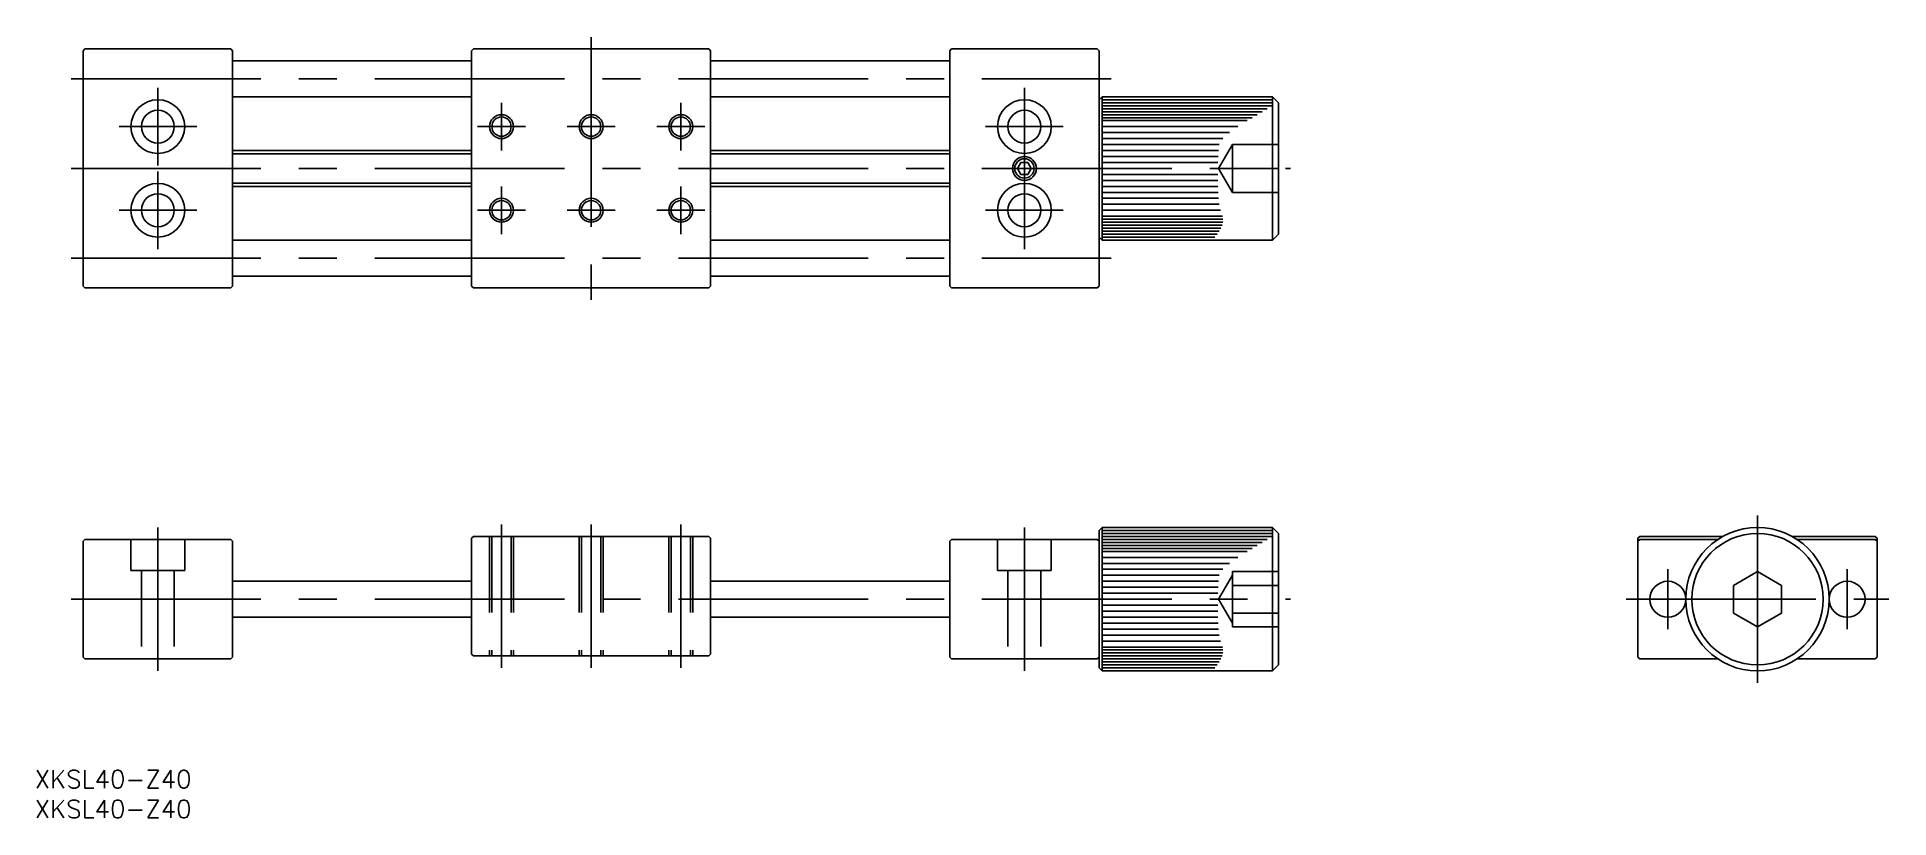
# Model space of a CAD drawing. Extents: x -288 to 22, y -37 to 94.
import ezdxf

# ---------------------------------------------------------------- set-up
doc = ezdxf.new("R2010")
doc.units = 0
doc.linetypes.add('CENTER', pattern=[50.8, 31.75, -6.35, 6.35, -6.35])
doc.linetypes.add('DASHED', pattern=[19.05, 12.7, -6.35])
doc.layers.get('0').update_dxf_attribs({"linetype": 'CONTINUOUS'})
doc.layers.add('CENTER', color=1, linetype='CONTINUOUS')
doc.styles.get("Standard").update_dxf_attribs({"font": 'txt.shx', "height": 3, "bigfont": 'bigfont.shx'})

# ---------------------------------------------------------------- blocks, each defined once
blk = doc.blocks.new('*U2')
at = {"color": 7, "linetype": 'CONTINUOUS'}
blk.add_text('XKSL40-Z40', height=3, dxfattribs=at).set_placement((-288.26, -31.61))
blk = doc.blocks.new('*U3')
at = {"color": 7, "linetype": 'CONTINUOUS'}
blk.add_text('XKSL40-Z40', height=3, dxfattribs=at).set_placement((-288.26, -36.61))

msp = doc.modelspace()

# ---------------------------------------------------------------- linework, layer by layer
at = {"color": 7, "linetype": 'CONTINUOUS'}
for p, q in [((-280.16, 91.79), (-279.86, 92.09)), ((-280.16, 91.79), (-280.16, 52.39)), ((-279.86, 92.09), (-255.46, 92.09)), ((-255.16, 91.79), (-255.46, 92.09)), ((-255.16, 91.79), (-255.16, 52.39)), ((-255.16, 90.09), (-215.16, 90.09)), ((-215.16, 91.79), (-214.86, 92.09)), ((-215.16, 91.79), (-215.16, 52.39)), ((-214.86, 92.09), (-175.46, 92.09)), ((-175.46, 92.09), (-175.16, 91.79)), ((-175.16, 91.79), (-175.16, 52.39)), ((-175.16, 90.09), (-135.16, 90.09)), ((-135.16, 91.79), (-134.86, 92.09)), ((-135.16, 91.79), (-135.16, 52.39)), ((-134.86, 92.09), (-110.46, 92.09)), ((-110.16, 91.79), (-110.46, 92.09)), ((-110.16, 91.79), (-110.16, 52.39)), ((-215.16, 84.09), (-255.16, 84.09)), ((-135.16, 84.09), (-175.16, 84.09)), ((-109.66, 84.09), (-110.16, 83.59)), ((-109.66, 84.09), (-81.16, 84.09)), ((-109.66, 84.09), (-109.66, 60.09)), ((-81.16, 84.09), (-81.16, 60.09)), ((-80.16, 83.09), (-81.16, 84.09)), ((-110.16, 83.59), (-110.16, 60.59)), ((-109.66, 83.59), (-81.16, 83.59)), ((-81.16, 83.09), (-109.66, 83.09)), ((-109.66, 82.59), (-81.16, 82.59)), ((-82.03, 82.09), (-109.66, 82.09)), ((-109.66, 81.59), (-82.9, 81.59)), ((-83.74, 81.09), (-109.66, 81.09)), ((-109.66, 80.59), (-84.57, 80.59)), ((-80.16, 83.09), (-80.16, 61.09)), ((-85.4, 80.09), (-109.66, 80.09)), ((-109.66, 79.09), (-86.94, 79.09)), ((-88.36, 78.09), (-109.66, 78.09)), ((-255.16, 75.09), (-215.16, 75.09)), ((-175.16, 75.09), (-135.16, 75.09)), ((-109.66, 77.09), (-89.47, 77.09)), ((-90.1, 76.09), (-109.66, 76.09)), ((-109.66, 75.09), (-90.21, 75.09)), ((-123.24, 73.09), (-123.82, 72.09)), ((-123.82, 72.09), (-123.24, 71.09)), ((-122.08, 73.09), (-123.24, 73.09)), ((-121.51, 72.09), (-122.08, 73.09)), ((-122.08, 71.09), (-121.51, 72.09)), ((-90.25, 74.09), (-109.66, 74.09)), ((-109.66, 73.09), (-90.28, 73.09)), ((-255.16, 69.09), (-215.16, 69.09)), ((-175.16, 69.09), (-135.16, 69.09)), ((-123.24, 71.09), (-122.08, 71.09)), ((-90.3, 71.09), (-109.66, 71.09)), ((-109.66, 70.09), (-90.29, 70.09)), ((-90.28, 69.09), (-109.66, 69.09)), ((-109.66, 68.09), (-90.25, 68.09)), ((-90.21, 67.09), (-109.66, 67.09)), ((-90.08, 66.09), (-109.66, 66.09)), ((-109.66, 65.09), (-89.83, 65.09)), ((-89.54, 64.09), (-109.66, 64.09)), ((-109.66, 63.59), (-89.45, 63.59)), ((-89.47, 63.09), (-109.66, 63.09)), ((-109.66, 62.59), (-89.59, 62.59)), ((-89.8, 62.09), (-109.66, 62.09)), ((-215.16, 60.09), (-255.16, 60.09)), ((-175.16, 60.09), (-135.16, 60.09)), ((-109.66, 60.09), (-110.16, 60.59)), ((-109.66, 61.59), (-90.09, 61.59)), ((-90.42, 61.09), (-109.66, 61.09)), ((-109.66, 60.59), (-90.78, 60.59)), ((-81.16, 60.09), (-109.66, 60.09)), ((-81.16, 60.09), (-80.16, 61.09)), ((-255.16, 54.09), (-215.16, 54.09)), ((-135.16, 54.09), (-175.16, 54.09)), ((-279.86, 52.09), (-280.16, 52.39)), ((-279.86, 52.09), (-255.46, 52.09)), ((-255.46, 52.09), (-255.16, 52.39)), ((-214.86, 52.09), (-215.16, 52.39)), ((-214.86, 52.09), (-175.46, 52.09)), ((-175.46, 52.09), (-175.16, 52.39)), ((-134.86, 52.09), (-135.16, 52.39)), ((-134.86, 52.09), (-110.46, 52.09)), ((-110.46, 52.09), (-110.16, 52.39)), ((-280.16, 9.7), (-279.86, 10)), ((-280.16, 9.7), (-280.16, -9.7)), ((-255.46, 10), (-279.86, 10)), ((-255.16, 9.7), (-255.46, 10)), ((-255.16, -9.7), (-255.16, 9.7)), ((-214.86, 10.5), (-215.16, 10.2)), ((-215.16, 10.2), (-215.16, -9.2)), ((-175.46, 10.5), (-214.86, 10.5)), ((-175.16, 10.2), (-175.46, 10.5)), ((-175.16, 10.2), (-175.16, -9.2)), ((-135.16, 9.7), (-134.86, 10)), ((-135.16, 9.7), (-135.16, -9.7)), ((-110.46, 10), (-134.86, 10)), ((-110.46, 10), (-110.16, 9.7)), ((-109.66, 12), (-110.16, 11.5)), ((-110.16, 11.5), (-110.16, -11.5)), ((-110.16, 9.7), (-110.16, -9.7)), ((-110.16, 9.7), (-110.16, -9.7)), ((-109.66, 12), (-81.16, 12)), ((-109.66, 12), (-109.66, -12)), ((-109.66, 11.5), (-81.16, 11.5)), ((-81.16, 11), (-109.66, 11)), ((-109.66, 10.5), (-81.16, 10.5)), ((-82.03, 10), (-109.66, 10)), ((-109.66, 9.5), (-82.9, 9.5)), ((-81.16, 12), (-81.16, -12)), ((-80.16, 11), (-81.16, 12)), ((-80.16, 11), (-80.16, -11)), ((-19.7, 10.5), (-20, 10.2)), ((-20, 10.2), (-20, -9.7)), ((-19.7, 10), (-20, 9.7)), ((-19.7, 10.5), (-5.81, 10.5)), ((-19.7, 10), (-6.63, 10)), ((5.81, 10.5), (19.7, 10.5)), ((6.63, 10), (19.7, 10)), ((19.7, 10.5), (20, 10.2)), ((19.7, 10), (20, 9.7)), ((20, 10.2), (20, -9.7)), ((-83.74, 9), (-109.66, 9)), ((-109.66, 8.5), (-84.57, 8.5)), ((-85.4, 8), (-109.66, 8)), ((-109.66, 7), (-86.94, 7)), ((-88.36, 6), (-109.66, 6)), ((-109.66, 5), (-89.47, 5)), ((-90.1, 4), (-109.66, 4)), ((0, 4.62), (-4, 2.31)), ((4, 2.31), (0, 4.62)), ((-215.16, 3), (-255.16, 3)), ((-135.16, 3), (-175.16, 3)), ((-109.66, 3), (-90.21, 3)), ((-90.25, 2), (-109.66, 2)), ((-109.66, 1), (-90.28, 1)), ((-4, 2.31), (-4, -2.31)), ((4, -2.31), (4, 2.31)), ((-255.16, -3), (-215.16, -3)), ((-175.16, -3), (-135.16, -3)), ((-90.3, -1), (-109.66, -1)), ((-109.66, -2), (-90.29, -2)), ((-90.28, -3), (-109.66, -3)), ((-4, -2.31), (0, -4.62)), ((0, -4.62), (4, -2.31)), ((-109.66, -4), (-90.25, -4)), ((-90.21, -5), (-109.66, -5)), ((-90.08, -6), (-109.66, -6)), ((-214.86, -9.5), (-215.16, -9.2)), ((-175.46, -9.5), (-175.16, -9.2)), ((-109.66, -7), (-89.83, -7)), ((-89.54, -8), (-109.66, -8)), ((-109.66, -8.5), (-89.45, -8.5)), ((-89.47, -9), (-109.66, -9)), ((-279.86, -10), (-280.16, -9.7)), ((-279.86, -10), (-255.46, -10)), ((-255.46, -10), (-255.16, -9.7)), ((-214.86, -9.5), (-175.46, -9.5)), ((-134.86, -10), (-135.16, -9.7)), ((-134.86, -10), (-110.46, -10)), ((-110.46, -10), (-110.16, -9.7)), ((-109.66, -12), (-110.16, -11.5)), ((-109.66, -9.5), (-89.59, -9.5)), ((-89.8, -10), (-109.66, -10)), ((-109.66, -10.5), (-90.09, -10.5)), ((-90.42, -11), (-109.66, -11)), ((-109.66, -11.5), (-90.78, -11.5)), ((-81.16, -12), (-109.66, -12)), ((-81.16, -12), (-80.16, -11)), ((-19.7, -10), (-20, -9.7)), ((-19.7, -10), (-6.63, -10)), ((6.63, -10), (19.7, -10)), ((19.7, -10), (20, -9.7))]:
    msp.add_line(p, q, dxfattribs=at)
at = {"color": 3, "linetype": 'CONTINUOUS'}
for p, q in [((-255.16, 74.54), (-215.16, 74.54)), ((-175.16, 74.54), (-135.16, 74.54)), ((-255.16, 69.63), (-215.16, 69.63)), ((-175.16, 69.63), (-135.16, 69.63))]:
    msp.add_line(p, q, dxfattribs=at)
at = {"color": 3, "linetype": 'DASHED'}
for p, q in [((-87.86, 76.09), (-90.17, 72.09)), ((-80.16, 76.09), (-87.86, 76.09)), ((-87.86, 76.09), (-87.86, 68.09)), ((-87.86, 68.09), (-90.17, 72.09)), ((-87.86, 72.09), (-80.16, 72.09)), ((-87.86, 68.09), (-80.16, 68.09)), ((-272.16, 10), (-272.16, 4.8)), ((-263.16, 4.8), (-263.16, 10)), ((-212.16, 10.5), (-212.16, -9.5)), ((-211.78, 10.5), (-211.78, -9.5)), ((-208.54, 10.5), (-208.54, -9.5)), ((-208.16, 10.5), (-208.16, -9.5)), ((-197.16, 10.5), (-197.16, -9.5)), ((-196.78, 10.5), (-196.78, -9.5)), ((-193.54, 10.5), (-193.54, -9.5)), ((-193.16, 10.5), (-193.16, -9.5)), ((-182.16, 10.5), (-182.16, -9.5)), ((-181.78, 10.5), (-181.78, -9.5)), ((-178.54, 10.5), (-178.54, -9.5)), ((-178.16, 10.5), (-178.16, -9.5)), ((-127.16, 10), (-127.16, 4.8)), ((-118.16, 4.8), (-118.16, 10)), ((-272.16, 4.8), (-263.16, 4.8)), ((-270.41, 4.8), (-270.41, -10)), ((-264.91, 4.8), (-264.91, -10)), ((-127.16, 4.8), (-118.16, 4.8)), ((-125.41, 4.8), (-125.41, -10)), ((-119.91, 4.8), (-119.91, -10)), ((-87.86, 4), (-90.17, 0)), ((-87.86, 4.62), (-87.86, -4.62)), ((-80.16, 4.62), (-87.86, 4.62)), ((-80.16, 2.31), (-87.86, 2.31)), ((-87.86, -4), (-90.17, 0)), ((-80.16, -2.31), (-87.86, -2.31)), ((-80.16, -4.62), (-87.86, -4.62))]:
    msp.add_line(p, q, dxfattribs=at)
at = {"color": 7, "linetype": 'CONTINUOUS'}
for centre, radius in [((-267.66, 79.09), 4.5), ((-267.66, 79.09), 2.75), ((-210.16, 79.09), 1.62), ((-195.16, 79.09), 1.62), ((-180.16, 79.09), 1.62), ((-122.66, 79.09), 4.5), ((-122.66, 79.09), 2.75), ((-122.66, 72.09), 1.62), ((-267.66, 65.09), 4.5), ((-122.66, 65.09), 4.5), ((-267.66, 65.09), 2.75), ((-210.16, 65.09), 1.62), ((-195.16, 65.09), 1.62), ((-180.16, 65.09), 1.62), ((-122.66, 65.09), 2.75), ((0, 0), 12), ((0, 0), 11), ((-15, 0), 3), ((15, 0), 3)]:
    msp.add_circle(centre, radius, dxfattribs=at)
at = {"color": 3, "linetype": 'CONTINUOUS'}
for centre in [(-210.16, 79.09), (-195.16, 79.09), (-180.16, 79.09), (-122.66, 72.09), (-210.16, 65.09), (-195.16, 65.09), (-180.16, 65.09)]:
    msp.add_circle(centre, 2, dxfattribs=at)
at = {"layer": 'CENTER', "color": 1, "linetype": 'CENTER'}
for p, q in [((-195.16, 94.09), (-195.16, 50.09)), ((-282.16, 87.09), (-108.16, 87.09)), ((-267.66, 85.59), (-267.66, 72.59)), ((-122.66, 85.59), (-122.66, 58.59)), ((-210.16, 83.09), (-210.16, 75.09)), ((-180.16, 83.09), (-180.16, 75.09)), ((-261.16, 79.09), (-274.16, 79.09)), ((-214.16, 79.09), (-206.16, 79.09)), ((-199.16, 79.09), (-191.16, 79.09)), ((-184.16, 79.09), (-176.16, 79.09)), ((-129.16, 79.09), (-116.16, 79.09)), ((-282.16, 72.09), (-78.16, 72.09)), ((-267.66, 71.59), (-267.66, 58.59)), ((-210.16, 69.09), (-210.16, 61.09)), ((-180.16, 69.09), (-180.16, 61.09)), ((-261.16, 65.09), (-274.16, 65.09)), ((-214.16, 65.09), (-206.16, 65.09)), ((-199.16, 65.09), (-191.16, 65.09)), ((-184.16, 65.09), (-176.16, 65.09)), ((-129.16, 65.09), (-116.16, 65.09)), ((-282.16, 57.09), (-108.16, 57.09)), ((-210.16, 12.5), (-210.16, -11.5)), ((-195.16, 12.5), (-195.16, -11.5)), ((-180.16, 12.5), (-180.16, -11.5)), ((0, 14), (0, -14)), ((-267.66, 12), (-267.66, -12)), ((-122.66, 12), (-122.66, -12)), ((-15, 5), (-15, -5)), ((15, 5), (15, -5)), ((-282.16, 0), (-78.16, 0)), ((-22, 0), (22, 0))]:
    msp.add_line(p, q, dxfattribs=at)

# ---------------------------------------------------------------- block references
at = {"color": 7, "linetype": 'CONTINUOUS'}
for name in ['*U2', '*U3']:
    msp.add_blockref(name, (0, 0), dxfattribs=at)

doc.saveas('drawing.dxf')
